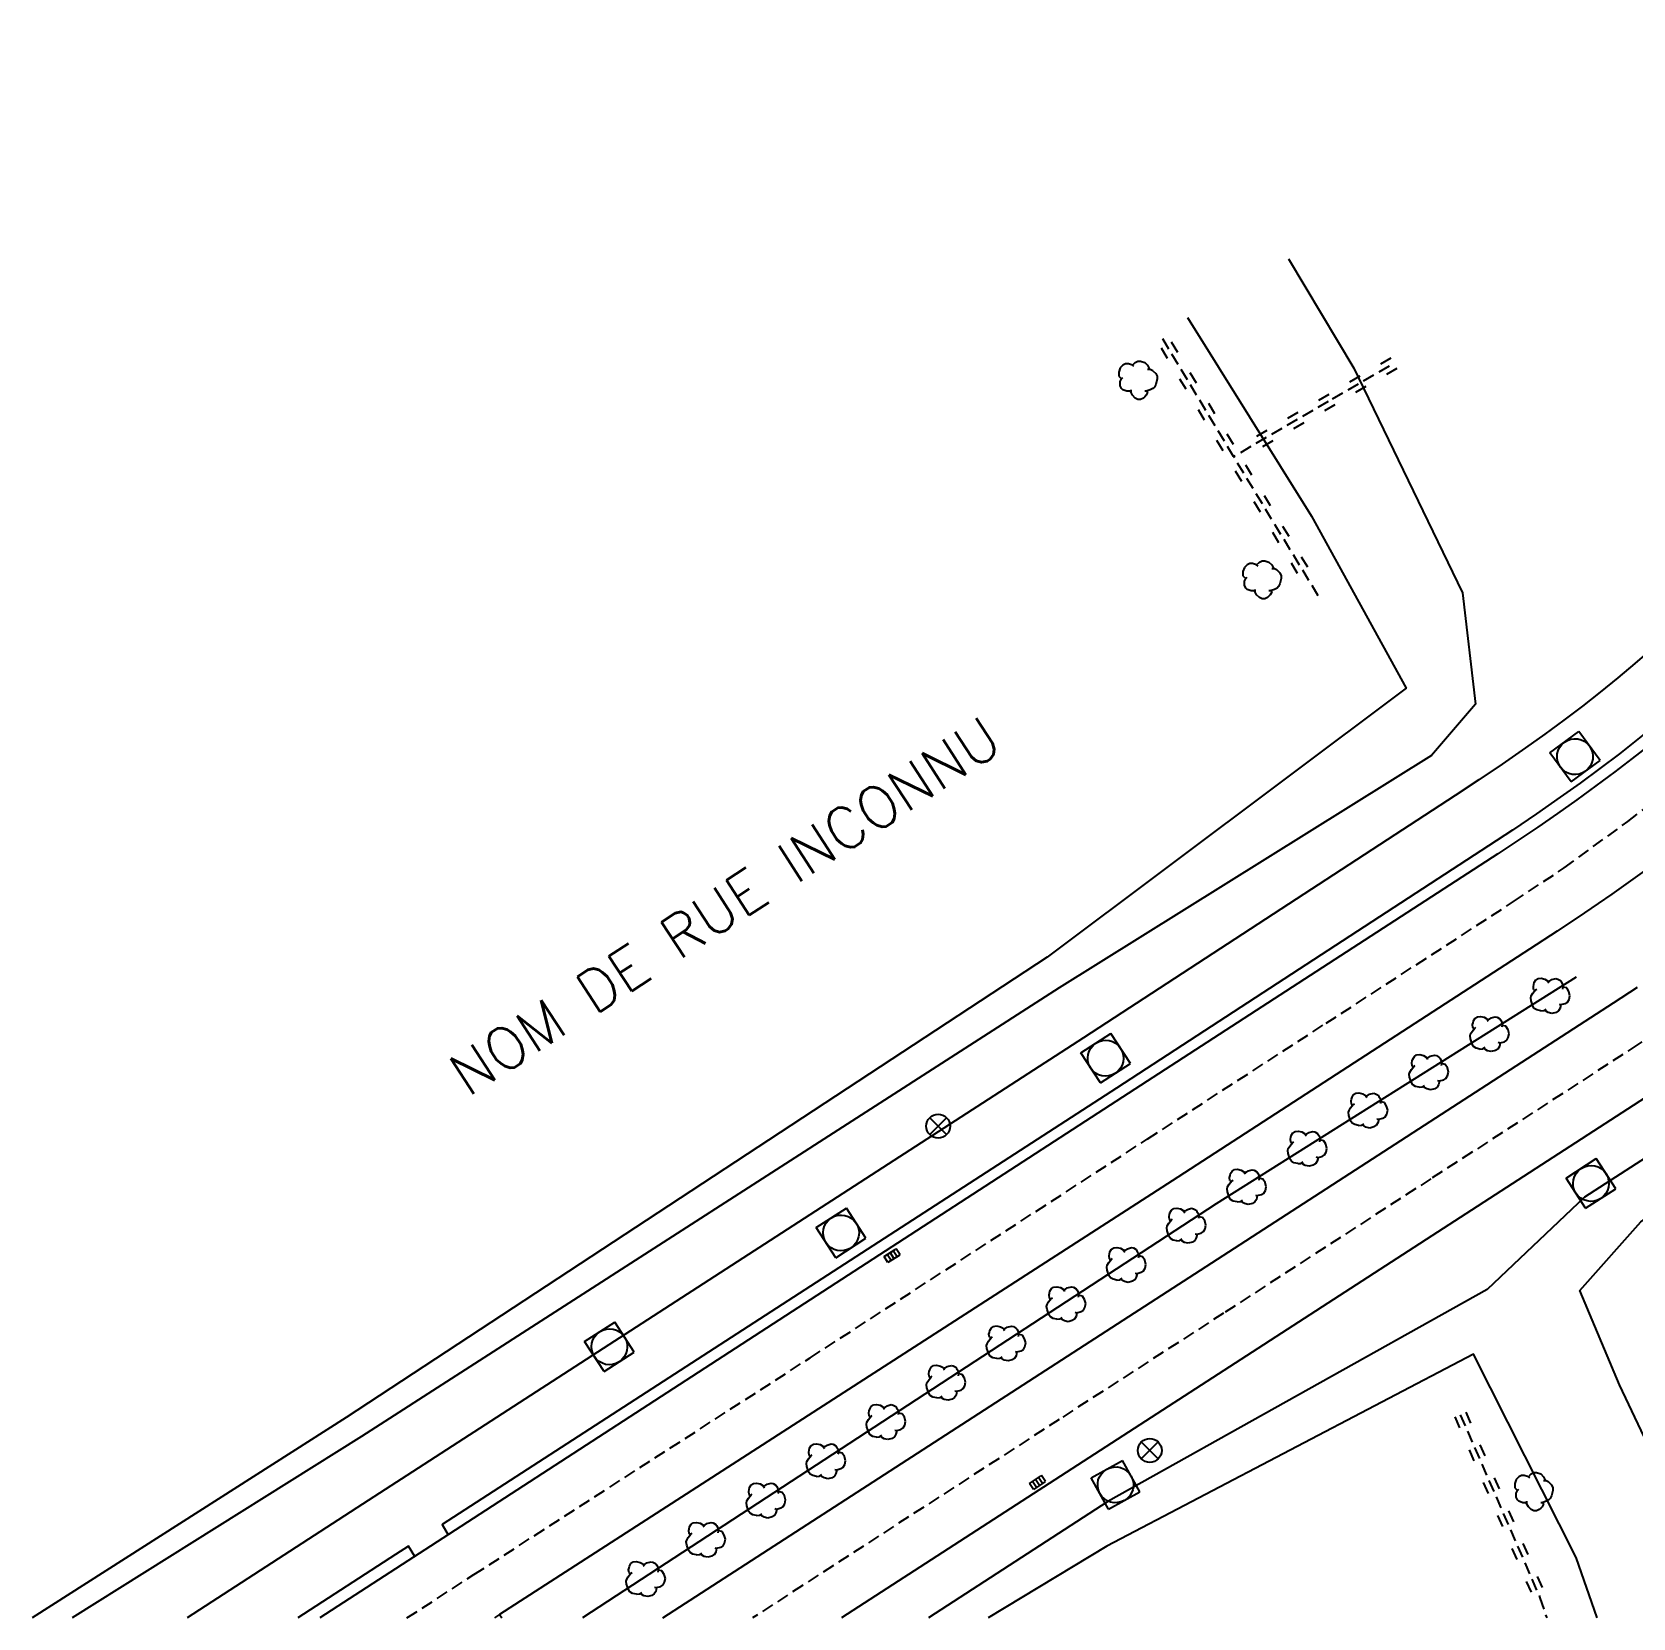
# Model space of a CAD drawing. Header units: millimetres. Extents: x 133000 to 133482, y 131000 to 131989.
# Drawn here: x 133248 to 133314.9, y 131000 to 131066.3 of the extents above; entities that cross this region are included whole.
import ezdxf
from ezdxf.enums import TextEntityAlignment as Align

# ---------------------------------------------------------------- set-up
doc = ezdxf.new("R2010")
doc.units = ezdxf.units.MM
doc.linetypes.add('DASHED', pattern=[0.75, 0.5, -0.25])
doc.layers.get('0').update_dxf_attribs({"linetype": 'CONTINUOUS'})
for name, color, linetype in [('W0001', 6, 'DASHED'), ('W0008', 7, 'CONTINUOUS'), ('W0014', 7, 'CONTINUOUS'), ('W0210', 2, 'CONTINUOUS'), ('W0211', 2, 'CONTINUOUS'), ('W0212', 2, 'CONTINUOUS'), ('W0213', 2, 'CONTINUOUS'), ('W0220', 5, 'DASHED'), ('W0300', 7, 'CONTINUOUS'), ('W0302', 3, 'CONTINUOUS'), ('W0400', 7, 'CONTINUOUS'), ('W0420', 7, 'CONTINUOUS'), ('W0469', 7, 'CONTINUOUS'), ('W0989', 7, 'CONTINUOUS')]:
    doc.layers.add(name, color=color, linetype=linetype)
doc.styles.get("Standard").update_dxf_attribs({"font": 'romans.shx', "width": 0.85})

# ---------------------------------------------------------------- blocks, each defined once
blk = doc.blocks.new('T420')
for p, q in [((0.75, 0.75), (-0.75, 0.75)), ((-0.75, 0.75), (-0.75, -0.75)), ((0.75, 0.75), (0.75, -0.75)), ((0.75, -0.75), (-0.75, -0.75))]:
    blk.add_line(p, q)
blk.add_ellipse((0, 0), major_axis=(-0.53, 0.53), ratio=1, start_param=3.926991, end_param=10.210176)
blk = doc.blocks.new('T300')
for p, q in [((-0.571, 0.686), (-0.686, 0.629)), ((-0.457, 0.686), (-0.571, 0.686)), ((-0.286, 0.629), (-0.457, 0.686)), ((-0.286, 0.629), (-0.171, 0.743)), ((-0.171, 0.743), (-0.057, 0.8)), ((-0.057, 0.8), (0.057, 0.8)), ((0.057, 0.8), (0.229, 0.743)), ((0.229, 0.743), (0.343, 0.629)), ((-0.8, 0.514), (-0.857, 0.343)), ((-0.857, 0.343), (-0.857, 0.171)), ((-0.857, 0.171), (-0.743, 0.057)), ((-0.686, 0.629), (-0.8, 0.514)), ((-0.8, -0.057), (-0.743, 0.057)), ((-0.743, 0.057), (-0.686, 0.114)), ((-0.229, 0.571), (-0.286, 0.629)), ((0.343, 0.629), (0.4, 0.514)), ((0.457, 0.457), (0.343, 0.457)), ((0.4, 0.514), (0.4, 0.457)), ((0.571, 0.4), (0.457, 0.457)), ((0.571, 0.4), (0.686, 0.286)), ((0.686, 0.286), (0.743, 0.171)), ((0.743, 0.057), (0.686, -0.171)), ((0.743, 0.171), (0.743, 0.057)), ((-0.8, -0.171), (-0.8, -0.057)), ((-0.8, -0.229), (-0.8, -0.171)), ((-0.743, -0.343), (-0.8, -0.229)), ((-0.686, -0.4), (-0.743, -0.343)), ((-0.514, -0.457), (-0.686, -0.4)), ((-0.4, -0.457), (-0.514, -0.457)), ((-0.4, -0.457), (-0.343, -0.457)), ((-0.343, -0.457), (-0.343, -0.4)), ((-0.343, -0.514), (-0.343, -0.457)), ((-0.286, -0.629), (-0.343, -0.514)), ((-0.171, -0.743), (-0.286, -0.629)), ((0.286, -0.457), (0.229, -0.457)), ((0.286, -0.629), (0.229, -0.686)), ((0.457, -0.4), (0.286, -0.457)), ((0.343, -0.514), (0.286, -0.629)), ((0.343, -0.514), (0.343, -0.457)), ((0.571, -0.343), (0.457, -0.4)), ((0.629, -0.286), (0.571, -0.343)), ((0.686, -0.171), (0.629, -0.286)), ((-0.057, -0.8), (-0.171, -0.743)), ((0.057, -0.8), (-0.057, -0.8)), ((0.171, -0.743), (0.057, -0.8)), ((0.229, -0.686), (0.171, -0.743))]:
    blk.add_line(p, q)
blk = doc.blocks.new('T469')
at = {"color": 0, "linetype": 'Continuous', "flags": 128}
for points in [[(-0.354, 0.354), (0.354, -0.354)], [(-0.354, -0.354), (0.354, 0.354)]]:
    blk.add_lwpolyline(points, dxfattribs=at)
at = {"color": 0, "linetype": 'Continuous'}
blk.add_circle((0, 0), 0.5, dxfattribs=at)
blk = doc.blocks.new('T400')
for p, q in [((-0.15, 0.3), (0.15, 0.3)), ((-0.15, -0.25), (-0.15, 0.3)), ((-0.15, 0.15), (0.15, 0.15)), ((-0.15, 0), (0.15, 0)), ((0.15, 0.3), (0.15, -0.25)), ((-0.15, -0.15), (0.15, -0.15)), ((-0.15, -0.25), (-0.15, -0.3)), ((-0.15, -0.3), (0.15, -0.3)), ((0.15, -0.3), (0.15, -0.25))]:
    blk.add_line(p, q)
blk = doc.blocks.new('t220o')
at = {"color": 0, "linetype": 'Continuous'}
for p, q in [((-0.25, 0.25), (0.25, 0.25)), ((-0.25, -0.25), (0.25, -0.25))]:
    blk.add_line(p, q, dxfattribs=at)
blk = doc.blocks.new('t302o')
for p, q in [((-0.571, 0.686), (-0.686, 0.629)), ((-0.457, 0.686), (-0.571, 0.686)), ((-0.286, 0.629), (-0.457, 0.686)), ((-0.286, 0.629), (-0.171, 0.743)), ((-0.171, 0.743), (-0.057, 0.8)), ((-0.057, 0.8), (0.057, 0.8)), ((0.057, 0.8), (0.229, 0.743)), ((0.229, 0.743), (0.343, 0.629)), ((-0.8, 0.514), (-0.857, 0.343)), ((-0.857, 0.343), (-0.857, 0.171)), ((-0.857, 0.171), (-0.743, 0.057)), ((-0.686, 0.629), (-0.8, 0.514)), ((-0.8, -0.057), (-0.743, 0.057)), ((-0.743, 0.057), (-0.686, 0.114)), ((-0.229, 0.571), (-0.286, 0.629)), ((0.343, 0.629), (0.4, 0.514)), ((0.457, 0.457), (0.343, 0.457)), ((0.4, 0.514), (0.4, 0.457)), ((0.571, 0.4), (0.457, 0.457)), ((0.571, 0.4), (0.686, 0.286)), ((0.686, 0.286), (0.743, 0.171)), ((0.743, 0.057), (0.686, -0.171)), ((0.743, 0.171), (0.743, 0.057)), ((-0.8, -0.171), (-0.8, -0.057)), ((-0.8, -0.229), (-0.8, -0.171)), ((-0.743, -0.343), (-0.8, -0.229)), ((-0.686, -0.4), (-0.743, -0.343)), ((-0.514, -0.457), (-0.686, -0.4)), ((-0.4, -0.457), (-0.514, -0.457)), ((-0.4, -0.457), (-0.343, -0.457)), ((-0.343, -0.457), (-0.343, -0.4)), ((-0.343, -0.514), (-0.343, -0.457)), ((-0.286, -0.629), (-0.343, -0.514)), ((-0.171, -0.743), (-0.286, -0.629)), ((0.286, -0.457), (0.229, -0.457)), ((0.286, -0.629), (0.229, -0.686)), ((0.457, -0.4), (0.286, -0.457)), ((0.343, -0.514), (0.286, -0.629)), ((0.343, -0.514), (0.343, -0.457)), ((0.571, -0.343), (0.457, -0.4)), ((0.629, -0.286), (0.571, -0.343)), ((0.686, -0.171), (0.629, -0.286)), ((-0.057, -0.8), (-0.171, -0.743)), ((0.057, -0.8), (-0.057, -0.8)), ((0.171, -0.743), (0.057, -0.8)), ((0.229, -0.686), (0.171, -0.743))]:
    blk.add_line(p, q)

msp = doc.modelspace()

# ---------------------------------------------------------------- linework, layer by layer
at = {"layer": 'W0001'}
for points in [[(133263.639, 131000), (133266.44, 131001.814), (133280.497, 131010.881), (133294.59, 131020.024), (133302.06, 131024.867), (133309.902, 131029.955), (133312.018, 131031.371), (133314.676, 131033.303), (133317.313, 131035.323), (133319.692, 131037.369), (133321.501, 131038.951), (133324.858, 131041.986), (133327.374, 131044.276), (133331.68, 131048.19), (133339.665, 131055.435), (133347.649, 131062.678), (133352.531, 131061.881)], [(133352.926, 131056.898), (133347.044, 131051.545), (133341.049, 131046.116), (133336.9, 131042.352), (133333.276, 131039.075), (133328.493, 131034.719), (133325.719, 131032.166), (133322.296, 131029.246), (133319.573, 131027.088), (133315.102, 131023.974), (133306.439, 131018.361), (133297.776, 131012.747), (133290.908, 131008.305), (133280.179, 131001.362), (133278.081, 131000)]]:
    msp.add_lwpolyline(points, dxfattribs=at)
at = {"layer": 'W0008'}
for points in [[(133346.243, 131064.137), (133330.7, 131050.001), (133320.636, 131040.843), (133319.743, 131040.039), (133318.843, 131039.243), (133317.934, 131038.456), (133317.018, 131037.679), (133316.308, 131037.09), (133315.591, 131036.511), (133314.866, 131035.941), (133314.134, 131035.38), (133313.344, 131034.791), (133312.548, 131034.211), (133311.744, 131033.641), (133310.915, 131033.067), (133310.079, 131032.504), (133309.237, 131031.95), (133293.554, 131021.774), (133265.369, 131003.488), (133259.99, 131000)], [(133315.564, 131031.383), (133314.788, 131030.818), (133314.004, 131030.266), (133312.866, 131029.485), (133311.72, 131028.717), (133310.566, 131027.96), (133295.626, 131018.274), (133267.511, 131000.141), (133267.293, 131000)], [(133274.336, 131000), (133297.052, 131014.692), (133314.078, 131025.722), (133315.08, 131026.382)], [(133316.126, 131022.227), (133298.5, 131010.802), (133281.807, 131000)]]:
    msp.add_lwpolyline(points, dxfattribs=at)
at = {"layer": 'W0014'}
for points in [[(133344.248, 131066.317), (133340.711, 131063.13), (133318.53, 131043.036), (133317.355, 131041.983), (133316.171, 131040.941), (133314.975, 131039.911), (133314.255, 131039.306), (133313.524, 131038.714), (133312.784, 131038.134), (133311.998, 131037.538), (133311.204, 131036.952), (133310.401, 131036.379), (133309.43, 131035.704), (133308.452, 131035.041), (133307.465, 131034.39), (133291.924, 131024.265), (133261.783, 131004.763), (133254.444, 131000)], [(133321.242, 131042.093), (133320.217, 131041.164), (133319.029, 131040.098), (133317.825, 131039.04), (133316.607, 131037.991), (133315.858, 131037.362), (133315.095, 131036.744), (133314.323, 131036.139), (133313.507, 131035.519), (133312.683, 131034.913), (133311.852, 131034.319), (133310.856, 131033.626), (133309.852, 131032.947), (133308.847, 131032.283), (133293.296, 131022.152), (133265.103, 131003.91), (133265.36, 131003.482)], [(133263.961, 131002.575), (133263.703, 131003.004), (133263.153, 131002.648), (133259.073, 131000)], [(133267.511, 131000.141), (133267.602, 131000)]]:
    msp.add_lwpolyline(points, dxfattribs=at)
at = {"layer": 'W0210'}
for points in [[(133296.27, 131054.378), (133301.456, 131046.066), (133305.409, 131038.883), (133290.397, 131027.638), (133261.09, 131008.38), (133247.963, 131000)], [(133327.562, 131027.115), (133320.605, 131022.591), (133312.86, 131017.592), (133308.794, 131013.739)]]:
    msp.add_lwpolyline(points, dxfattribs=at)
at = {"layer": 'W0211'}
msp.add_lwpolyline([(133313.393, 131000), (133312.524, 131002.534), (133308.222, 131011.025), (133292.893, 131003.001), (133287.935, 131000)], dxfattribs=at)
at = {"layer": 'W0212'}
for points in [[(133318.436, 131000), (133317.434, 131003.2), (133314.326, 131009.756), (133312.673, 131013.691), (133315.219, 131016.566), (133322.731, 131021.911), (133327.562, 131027.115)], [(133308.794, 131013.739), (133292.933, 131004.872), (133285.448, 131000)]]:
    msp.add_lwpolyline(points, dxfattribs=at)
at = {"layer": 'W0213'}
msp.add_lwpolyline([(133300.495, 131056.83), (133303.23, 131052.258), (133307.764, 131042.871), (133308.315, 131038.213), (133306.465, 131036.064), (133290.905, 131026.353), (133261.743, 131007.586), (133249.646, 131000)], dxfattribs=at)
at = {"layer": 'W0220'}
for points in [[(133301.734, 131042.739), (133298.198, 131048.563), (133295.13, 131053.658)], [(133304.696, 131052.347), (133302.155, 131050.863), (133298.198, 131048.563)], [(133307.674, 131008.499), (133311.005, 131000.844), (133311.287, 131000)]]:
    msp.add_lwpolyline(points, dxfattribs=at)
at = {"layer": 'W0302'}
msp.add_lwpolyline([(133312.515, 131026.793), (133297.468, 131017.324), (133270.978, 131000)], dxfattribs=at)

# ---------------------------------------------------------------- block references
at = {"layer": 'W0220'}
for p, rotation in [((133295.522, 131053.006), 121.0546260851368), ((133304.679, 131052.337), 210.2858699243592), ((133296.296, 131051.721), 121.0546260851368), ((133303.384, 131051.581), 210.2858699243592), ((133302.089, 131050.824), 210.1672279664969), ((133297.07, 131050.436), 121.0546260851368), ((133300.792, 131050.071), 210.1672279664969), ((133297.844, 131049.151), 121.0546260851368), ((133299.495, 131049.317), 210.1672279664969), ((133298.62, 131047.868), 121.263731694355), ((133299.399, 131046.586), 121.263731694355), ((133300.177, 131045.303), 121.263731694355), ((133300.956, 131044.021), 121.263731694355), ((133307.769, 131008.281), 293.5158057189774), ((133308.368, 131006.905), 293.5158057189774), ((133308.966, 131005.53), 293.5158057189774), ((133309.565, 131004.154), 293.5158057189774), ((133310.163, 131002.779), 293.5158057189774), ((133310.762, 131001.403), 293.5158057189774)]:
    msp.add_blockref('t220o', p, dxfattribs=dict(at, rotation=rotation))
at = {"layer": 'W0300'}
for p in [(133294.254, 131051.754), (133299.446, 131043.411), (133310.805, 131005.278)]:
    msp.add_blockref('T300', p, dxfattribs=at)
at = {"layer": 'W0302'}
for p, rotation in [((133311.305, 131026.031), 212.1819968950264), ((133308.766, 131024.434), 212.1819968950264), ((133306.227, 131022.836), 212.1819968950264), ((133303.687, 131021.238), 212.1819968950264), ((133301.148, 131019.64), 212.1819968950264), ((133298.609, 131018.042), 212.1819968950264), ((133296.086, 131016.42), 213.1844142680746), ((133293.575, 131014.778), 213.1844142680746), ((133291.064, 131013.136), 213.1844142680746), ((133288.554, 131011.494), 213.1844142680746), ((133286.043, 131009.852), 213.1844142680746), ((133283.532, 131008.21), 213.1844142680746), ((133281.021, 131006.568), 213.1844142680746), ((133278.511, 131004.926), 213.1844142680746), ((133276, 131003.284), 213.1844142680746), ((133273.489, 131001.642), 213.1844142680746)]:
    msp.add_blockref('t302o', p, dxfattribs=dict(at, rotation=rotation))
at = {"layer": 'W0400'}
for p, rotation in [((133283.918, 131015.15), 122.9748948606506), ((133290.002, 131005.665), 122.9075678882322)]:
    msp.add_blockref('T400', p, dxfattribs=dict(at, rotation=rotation))
at = {"layer": 'W0420'}
for p, rotation in [((133312.469, 131036.017), 216.3736688553548), ((133292.846, 131023.409), 213.084343138294), ((133313.137, 131018.17), 212.8401668996896), ((133281.787, 131016.1), 212.9039029824164), ((133272.101, 131011.339), 212.9039029824164), ((133293.261, 131005.568), 209.2071197113287)]:
    msp.add_blockref('T420', p, dxfattribs=dict(at, rotation=rotation))
at = {"layer": 'W0469'}
for p in [(133285.845, 131020.565), (133294.691, 131007.007)]:
    msp.add_blockref('T469', p, dxfattribs=at)

# ---------------------------------------------------------------- texts
at = {"layer": 'W0989'}
msp.add_text('NOM DE RUE INCONNU', height=1.75, rotation=32.95642, dxfattribs=at).set_placement((133265.7, 131022.492), align=Align.MIDDLE_LEFT)

doc.saveas('drawing.dxf')
